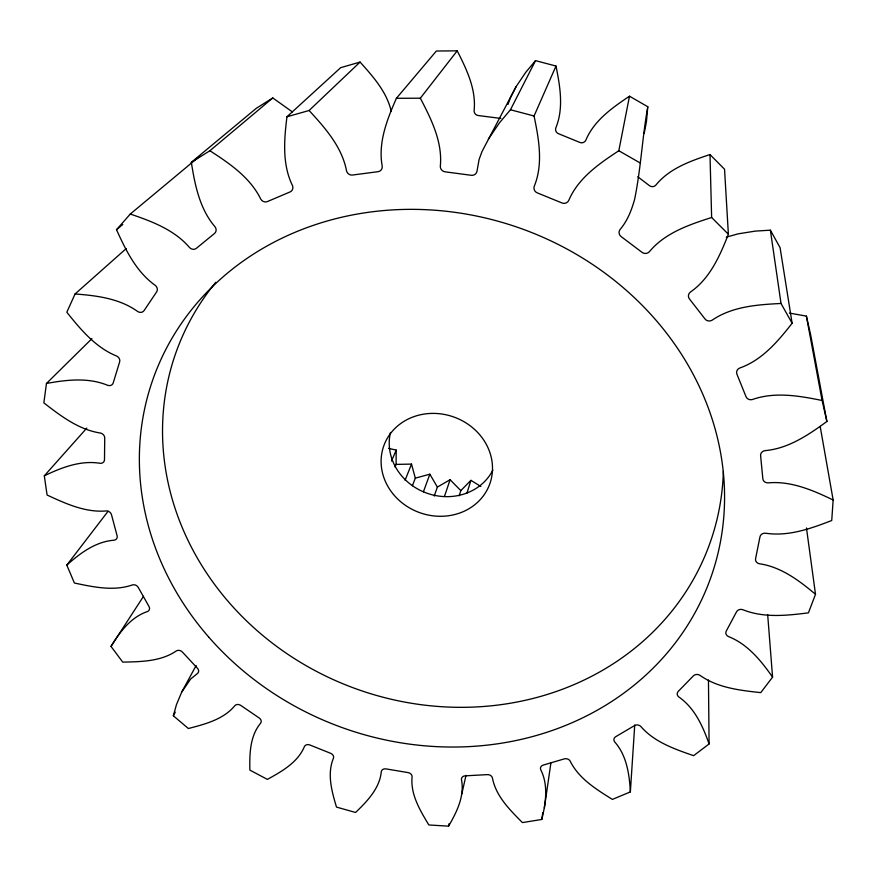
<?xml version="1.0" encoding="UTF-8"?>
<svg xmlns="http://www.w3.org/2000/svg" width="877" height="877" viewBox="0 0 877 877"><rect width="100%" height="100%" fill="white"/><g stroke="black" fill="none" stroke-linecap="round" stroke-linejoin="round"><path stroke-width="1.32" d="M395.056 466.882L396.097 464.393L396.207 450.087L388.555 448.366M196.152 665.511L181.78 691.964L176.507 704.494L173.339 715.764L188.38 728.524C205.01 724.161 223.482 719.502 234.883 705.634A4.44 3.651 23.9 0 1 240.912 705.514L259.044 717.879A4.429 3.64 23 0 1 260.633 723.185C249.846 736.11 249.528 754.099 249.868 770.105L267.386 779.39C281.769 771.442 297.851 762.464 304.44 746.513A4.418 3.629 20.8 0 1 310.063 745.055L330.508 753.266A4.418 3.629 20 0 1 333.468 758.167C326.847 773.92 331.835 791.492 336.483 807.081L355.569 812.475C367.123 801.337 379.73 788.423 381.298 771.628A4.429 3.629 17.8 0 1 386.198 768.932L407.882 772.56A4.429 3.64 16.9 0 1 412.091 776.792C410.315 794.398 420.116 810.469 428.842 824.961L448.575 826.167C456.654 812.255 464.766 796.173 461.466 779.609A4.462 3.672 14.7 0 1 465.369 775.827L487.173 774.632A4.473 3.694 13.9 0 1 492.414 777.921C495.867 796.173 509.855 809.909 522.418 822.582L541.8 819.447C545.702 803.31 548.585 785.167 540.725 769.721A4.528 3.749 11.6 0 1 543.4 765.04L564.119 758.945A4.549 3.782 10.8 0 1 570.16 761.083C578.809 778.655 596.338 789.355 612.387 799.407L630.366 791.898L634.74 724.972M820.181 426.43L833.15 500.011L831.736 520.5C810.808 528.623 788.291 536.691 765.522 533.205A5.01 4.407 -1.3 0 0 759.921 537.053L755.623 558.55A4.977 4.352 -0.5 0 0 759.361 563.747C781.023 566.882 799.21 580.563 815.5 594.31L808.43 612.848C786.735 615.577 763.593 618.121 742.797 609.69A4.889 4.221 1.6 0 0 736.439 612.003L726.353 630.892A4.845 4.166 2.4 0 0 728.414 636.538C747.588 644.058 761.104 660.732 772.571 677.132L760.754 692.633C739.837 690.363 717.507 687.82 699.89 675.29A4.758 4.045 4.6 0 0 693.247 676.014L678.392 691.251A4.725 4.001 5.5 0 0 678.765 696.919C694.628 707.892 702.894 726.331 709.087 743.959L693.619 755.678C674.698 749.101 654.33 742.128 640.857 726.496A4.648 3.903 7.7 0 0 634.323 725.717L615.917 736.581A4.615 3.859 8.6 0 0 614.689 741.909C626.726 755.492 629.423 774.424 630.366 791.898M181.78 691.964L190.66 679.006L197.424 673.536A4.484 3.694 26.1 0 0 197.325 668.121L182.515 652.181A4.495 3.716 26.9 0 0 176.376 650.909C160.798 661.587 140.901 661.729 122.725 662.102L111.006 646.415C119.809 632.054 130.826 617.101 147.479 611.543A4.549 3.782 29.1 0 0 148.904 606.336L138.347 587.579A4.582 3.815 30 0 0 132.46 584.915C113.648 591.482 93.28 586.987 74.402 583.019L66.805 565.117C80.103 553.201 95.659 541.558 114.098 540.21A4.648 3.903 32.2 0 0 117.047 535.54L111.554 514.931A4.681 3.946 33.1 0 0 106.281 510.94C85.387 512.749 65.578 503.573 47.084 495.034L44.31 475.827C61.522 467.518 80.717 460.085 100.153 463.297A4.769 4.056 35.3 0 0 104.495 459.504L104.725 438.215A4.802 4.1 36.1 0 0 100.438 433.041C78.787 429.741 60.699 415.939 43.85 402.861L46.459 383.468C66.564 379.774 88.303 377.253 107.707 385.332A4.889 4.221 38.3 0 0 113.265 382.745L119.568 362.146A4.922 4.275 39.2 0 0 116.63 356.04C95.626 347.544 80.596 329.467 66.816 312.223L75.071 293.97C96.7 295.593 119.667 298.498 137.733 311.543A5.021 4.418 41.3 0 0 144.168 310.447L156.523 292.063A5.054 4.473 42 0 0 155.262 285.376C136.363 271.936 125.817 250.285 116.52 229.708L130.267 214.054C151.776 221.289 174.457 229.851 189.596 247.599A5.13 4.615 43.9 0 0 196.503 248.213L214.383 233.567A5.152 4.659 44.6 0 0 214.997 226.748C199.66 208.923 194.924 184.904 191.329 162.333L209.899 150.745C229.511 163.407 250.197 177.494 260.754 199.09A5.218 4.802 46 0 0 267.584 201.491L289.892 192.008A5.24 4.845 46.4 0 0 292.469 185.562C282.054 164.262 284.126 139.575 286.954 116.773L309.099 110.502C325.093 127.889 342.008 146.919 346.536 170.872A5.273 4.966 46.6 0 0 352.707 175.005L377.79 171.717A5.273 5.01 46.2 0 0 382.219 166.181C377.866 142.699 387.119 119.436 396.404 98.301L420.335 98.191C431.243 119.108 442.688 141.975 440.32 166.268A5.284 5.098 42.2 0 0 445.275 171.848L471.059 175.268A5.284 5.13 38.6 0 0 477.022 171.114L479.116 159.417L481.988 151.589L516.125 86.582L525.838 72.221L535.518 60.645L555.996 66.038C560.052 86.22 563.922 108.222 555.81 127.921A4.582 4.56 17.1 0 0 558.616 133.743L579.697 142.381A4.582 4.549 -6.4 0 0 585.814 140.221C594.036 120.533 612.343 107.674 629.489 96.218L647.785 106.742C642.293 137.382 640.89 168.603 634.674 199.079C631.659 210.074 627.472 220.807 620.017 229.599A5.284 5.098 -2.8 0 0 621.289 236.702L641.92 252.247A5.284 5.065 -4.9 0 0 649.364 251.743C664.909 232.909 689.136 224.709 711.631 217.496L728.381 234.236C719.962 255.689 709.975 278.557 690.363 292.096A5.273 4.966 -6.9 0 0 689.574 299.09L704.889 318.811A5.262 4.922 -6.9 0 0 712.146 320.182C732.174 306.424 757.487 304.659 781.023 303.475L792.117 323.251C777.998 341.339 762.058 360.184 739.739 368.022A5.218 4.791 -6.2 0 0 736.998 374.369L745.943 396.492A5.196 4.736 -5.7 0 0 752.433 399.506C774.917 391.58 799.364 395.856 822.078 400.482L826.89 421.475C808.506 434.926 788.335 448.607 764.996 450.635A5.119 4.604 -4 0 0 760.622 455.887L762.826 478.557A5.098 4.549 -3.3 0 0 768.088 482.876C791.01 480.76 812.968 490.265 833.15 500.011M647.785 106.742L646.448 121.717L644.178 133.468M544.387 807.892L550.866 763.209M541.8 819.447L542.775 812.694M555.996 66.038L534.06 116.005C538.807 138.906 543.444 163.933 534.225 186.341A5.273 5.163 19.2 0 0 537.48 192.951L561.74 202.872A5.273 5.152 10.3 0 0 568.745 200.46C578.173 178.075 599.21 163.637 618.811 150.745L629.489 96.218M461.806 794.003L466.005 775.367M448.575 826.167L449.188 823.514M466.981 493.093L470.916 480.344L480.87 486.472M459.175 495.768L460.82 490.616L470.916 480.344M444.529 496.261L450.098 479.719L460.82 490.616M434.225 496.042L437.371 487.075L450.098 479.719M423.383 491.854L429.862 474.194L415.325 478.151L412.409 485.737M507.969 104.44L510.513 97.533L516.125 86.582M405.075 480.289L411.51 464.097L396.097 464.393M391.515 461.105L396.207 450.087M488.346 139.169L499.408 122.879L510.458 109.757L535.518 60.645M173.339 715.764L175.268 712.179M111.006 646.415L143.499 596.338M66.805 565.117L108.101 511.236M420.335 98.191L457.202 50.833C466.597 69.239 476.343 89.399 474.106 110.645A4.604 4.506 54.9 0 0 478.371 115.545L500.844 118.439M396.404 98.301L436.362 51.019L457.202 50.833M44.31 475.827L86.801 428.086M46.459 383.468L91.932 338.643M309.099 110.502L360.085 62.07C372.966 76.463 386.878 91.953 391.219 111.302M286.954 116.773L340.671 67.672L360.085 62.07M75.071 293.97L126.233 248.553M209.899 150.745L272.791 97.95L292.337 111.883M116.52 229.708L122.78 224.457M130.267 214.054L199.803 156.106M191.329 162.333L256.336 108.277L272.791 97.95M728.381 234.236L724.545 169.239L709.997 154.56C690.363 161.039 669.283 168.494 655.853 185.113A4.604 4.473 -15.3 0 1 649.375 185.595L637.776 176.77M726.277 237.152L738.204 233.83L755.371 231.1L770.379 230.18L780.07 247.643L792.117 323.251M789.41 313.067L806.391 316.126L810.655 334.817L826.89 421.475M510.458 109.757L534.06 116.005M618.811 150.745L639.914 162.826M429.862 474.194L437.371 487.075M411.51 464.097L415.325 478.151M806.391 316.126L822.078 400.482M770.379 230.18L781.023 303.475M806.467 527.965L815.5 594.31M767.66 614.492L772.571 677.132M709.997 154.56L711.631 217.496M708.452 680.026L709.087 743.959M723.372 471.398A283.49 256.314 19.9 0 1 353.025 687.732A283.49 256.314 19.9 0 1 215.775 282.295M492.863 470.138A54.867 49.759 19.9 0 1 426.321 492.973A54.867 49.759 19.9 0 1 390.462 432.525M208.551 636.866A296.02 265.073 19.9 0 0 707.311 586.812A296.02 265.073 19.9 0 0 380.048 210.908A296.02 265.073 19.9 0 0 208.551 636.866M393.499 494.485A56.314 50.778 19.9 0 0 488.796 486.439A56.314 50.778 19.9 0 0 428.108 413.604A56.314 50.778 19.9 0 0 393.499 494.485"/></g></svg>
